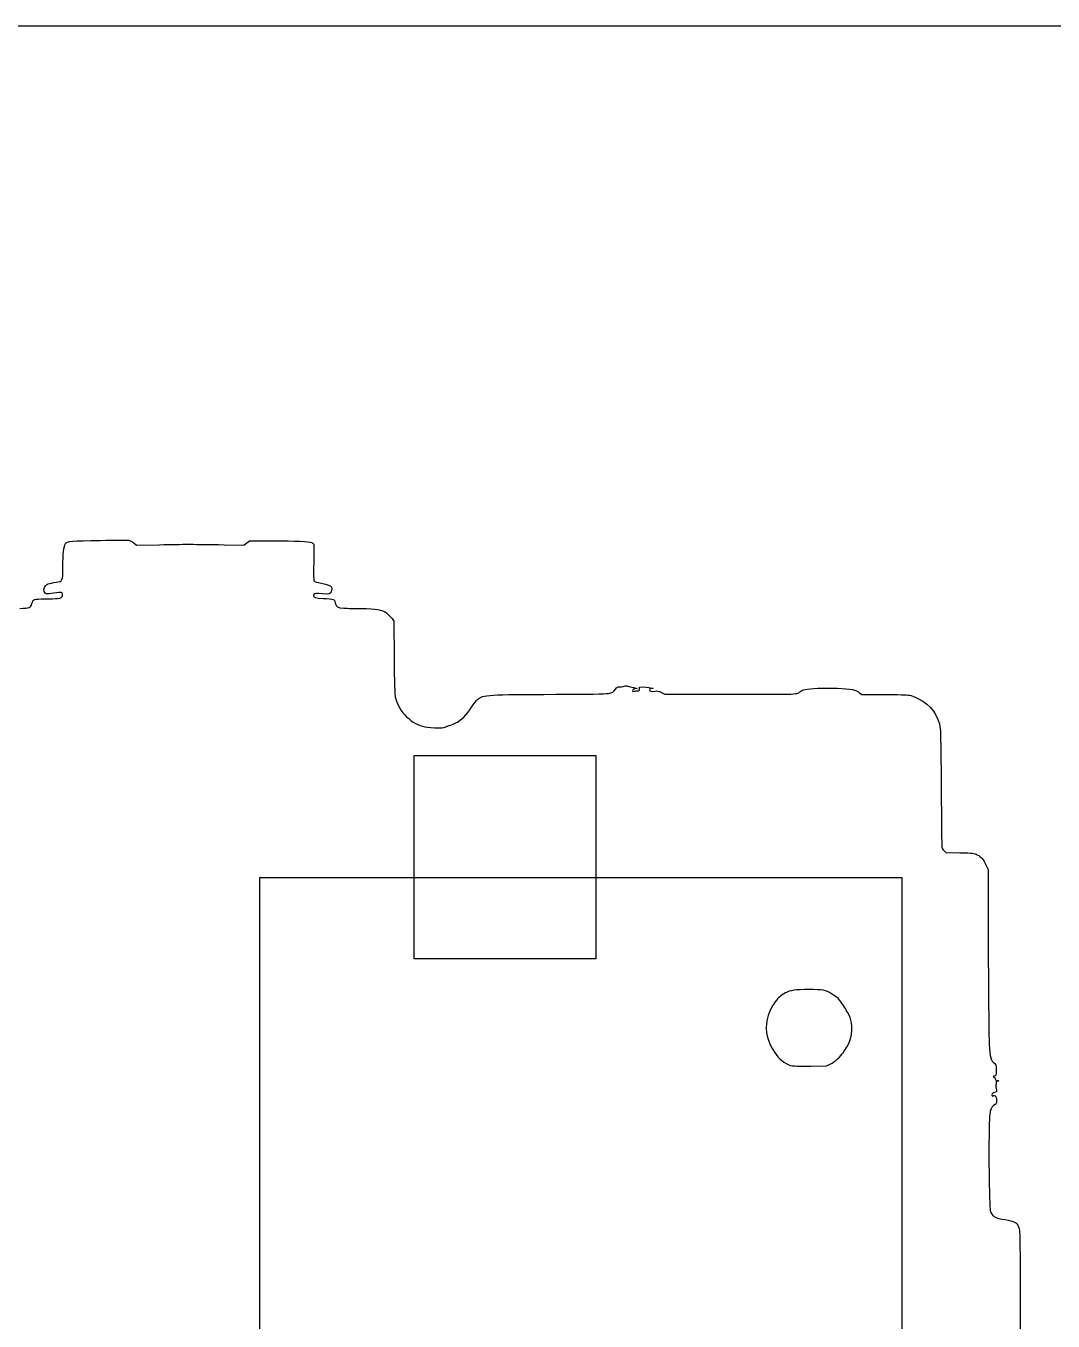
# Model space of a CAD drawing. Extents: x -171 to 832, y -60 to 309.
# Drawn here: x 262.2 to 406.8, y 126.5 to 308.9 of the extents above; entities that cross this region are included whole.
import ezdxf

# ---------------------------------------------------------------- set-up
doc = ezdxf.new("R2010")
doc.units = 0
for name, color, linetype in [('Background', 7, 'CONTINUOUS'), ('Battery_Placement', 7, 'CONTINUOUS'), ('Mobo_Pics_Outline', 7, 'CONTINUOUS'), ('Mobo_Solder_Points_and_boards_to_Avoid', 7, 'CONTINUOUS')]:
    doc.layers.add(name, color=color, linetype=linetype)

msp = doc.modelspace()

# ---------------------------------------------------------------- linework, layer by layer
at = {"layer": 'Background', "color": 1}
msp.add_lwpolyline([(-171.241464, 308.858128), (831.615667, 308.858128), (831.615667, -59.713274), (-171.241464, -59.713274)], close=True, dxfattribs=at)
at = {"layer": 'Battery_Placement', "color": 7}
msp.add_lwpolyline([(295.124967, 189.000003), (385.499968, 189.000003), (385.499968, 37.500021), (295.124967, 37.500021)], close=True, dxfattribs=at)
at = {"layer": 'Mobo_Pics_Outline', "color": 1}
for points in [[(277.396149, 236.070402), (277.767179, 235.759516), (281.00643, 235.830252)], [(290.109543, 235.821088), (292.904646, 235.765912), (293.29886, 236.073028), (293.693046, 236.380144), (296.854384, 236.376454)], [(313.703235, 225.491749), (313.99577, 225.085383), (314.048211, 219.928153)], [(347.752205, 215.714786), (348.263688, 215.609306), (347.944025, 215.542932)], [(348.604809, 215.52745), (348.604809, 215.793884), (349.116265, 215.813471)], [(350.334425, 215.638972), (350.334709, 215.63896)], [(351.666028, 215.030029), (352.169972, 214.770951), (361.432517, 214.772502)], [(379.560869, 214.999398), (379.88915, 214.737139), (383.000513, 214.739424)], [(391.449118, 192.768803), (391.70622, 192.522416), (393.682762, 192.478791)], [(397.399039, 190.66434), (397.645654, 190.114685), (397.646504, 187.439973)], [(372.71571, 162.440186), (374.920753, 162.460596), (375.443575, 162.720397)], [(398.982359, 160.342977), (398.982076, 160.342977)]]:
    msp.add_lwpolyline(points, dxfattribs=at)
for points in [[(267.42568, 232.799918), (267.414058, 234.39443), (267.558086, 235.688762), (267.780694, 235.993183)], [(267.780694, 235.993183), (268.019427, 236.319674), (268.667507, 236.378082), (272.699011, 236.436446)], [(272.699011, 236.436446), (274.834327, 236.467359), (276.681237, 236.467595), (276.803254, 236.43697)], [(276.803254, 236.43697), (276.925258, 236.406344), (277.192074, 236.241389), (277.396149, 236.070402)], [(281.00643, 235.830252), (284.514548, 235.90686), (285.831609, 235.905534), (290.109543, 235.821088)], [(296.854384, 236.376454), (300.26126, 236.372476), (302.098139, 236.289433), (302.459244, 236.123064)], [(302.459244, 236.123064), (302.584252, 236.065492), (302.707843, 235.936755), (302.733921, 235.836982)], [(302.733921, 235.836982), (302.759433, 235.737208), (302.759433, 234.581507), (302.731682, 233.268758)], [(267.293529, 230.945872), (267.414313, 231.178996), (267.435232, 231.472904), (267.42568, 232.799918)], [(302.731682, 233.268758), (302.691146, 231.328035), (302.703335, 230.85391), (302.798013, 230.731963)], [(264.932141, 229.011882), (264.691423, 229.229736), (264.706872, 229.817301), (264.959354, 230.044564)], [(264.959354, 230.044564), (265.064831, 230.139531), (265.195054, 230.24187), (265.248686, 230.271991)], [(265.248686, 230.271991), (265.326866, 230.315905), (266.987475, 230.668831), (267.115825, 230.668831)], [(267.115825, 230.668831), (267.134533, 230.668831), (267.214584, 230.793499), (267.293529, 230.945872)], [(302.798013, 230.731963), (302.875398, 230.631994), (303.206995, 230.525281), (303.792718, 230.411925)], [(303.792718, 230.411925), (304.718598, 230.232733), (305.113039, 230.078803), (305.243433, 229.845798)], [(305.243433, 229.845798), (305.327622, 229.695134), (305.220756, 229.173306), (305.068535, 228.985273)], [(263.067256, 227.535876), (263.243996, 228.199679), (263.235606, 228.196741), (264.956117, 228.196741)], [(266.118338, 229.008168), (265.148512, 228.870266), (265.088409, 228.870453), (264.932141, 229.011882)], [(264.956117, 228.196741), (266.53809, 228.196741), (267.193176, 228.28845), (267.316832, 228.527227)], [(267.246986, 229.117747), (267.188111, 229.137363), (266.68021, 229.088066), (266.118338, 229.008168)], [(267.316832, 228.527227), (267.417094, 228.72083), (267.375197, 229.07501), (267.246986, 229.117747)], [(303.437225, 228.955399), (302.930986, 229.018495), (302.699055, 228.931843), (302.702315, 228.68083)], [(302.702315, 228.68083), (302.70515, 228.391063), (302.860488, 228.344113), (304.04829, 228.271358)], [(305.068535, 228.985273), (304.972441, 228.867406), (304.249465, 228.854165), (303.437225, 228.955399)], [(304.04829, 228.271358), (304.705701, 228.231092), (305.33692, 228.16266), (305.450986, 228.11929)], [(305.450986, 228.11929), (305.596687, 228.063927), (305.68938, 227.930387), (305.76257, 227.671073)], [(261.365185, 226.864345), (262.724579, 226.882997), (262.913238, 226.957421), (263.067256, 227.535876)], [(305.76257, 227.671073), (305.947106, 227.016909), (306.004082, 226.981246), (306.983537, 226.907929)], [(306.983537, 226.907929), (307.464633, 226.871918), (308.572469, 226.8403), (309.445398, 226.837664)], [(309.445398, 226.837664), (311.568832, 226.831258), (312.352157, 226.697318), (312.962854, 226.236233)], [(312.962854, 226.236233), (313.209184, 226.050269), (313.54234, 225.715252), (313.703235, 225.491749)], [(314.048211, 219.928153), (314.082794, 216.532657), (314.134101, 214.625902), (314.198447, 214.346393)], [(344.161502, 214.885375), (344.733194, 214.991782), (345.000954, 215.14201), (345.213071, 215.475368)], [(345.213071, 215.475368), (345.416315, 215.79483), (345.483213, 215.830136), (345.87618, 215.824605)], [(345.87618, 215.824605), (346.064117, 215.821962), (346.320737, 215.85997), (346.44651, 215.909074)], [(346.44651, 215.909074), (346.605534, 215.971201), (346.761156, 215.971267), (346.957965, 215.90933)], [(346.957965, 215.90933), (347.113587, 215.860345), (347.470923, 215.772799), (347.752205, 215.714786)], [(347.944025, 215.542932), (347.703364, 215.492992), (347.624362, 215.434414), (347.624362, 215.306319)], [(347.624362, 215.306319), (347.624362, 215.161862), (347.659795, 215.145804), (347.858787, 215.200297)], [(347.858787, 215.200297), (347.987764, 215.235617), (348.208384, 215.263728), (348.349124, 215.262765)], [(348.349124, 215.262765), (348.579298, 215.261187), (348.605093, 215.287766), (348.604809, 215.52745)], [(349.116265, 215.813471), (349.605269, 215.832208), (350.340661, 215.677207), (350.117887, 215.602358)], [(350.117887, 215.602358), (350.059209, 215.582657), (350.011304, 215.493765), (350.011304, 215.404797)], [(350.011304, 215.404797), (350.011304, 215.193727), (350.314129, 215.119931), (350.790378, 215.21495)], [(350.386016, 215.587472), (350.286803, 215.591554), (350.266677, 215.611765), (350.334425, 215.638972)], [(350.334709, 215.63896), (350.39622, 215.663593), (350.469638, 215.66056), (350.497984, 215.632242)], [(350.497984, 215.632242), (350.526331, 215.603924), (350.475307, 215.58377), (350.386016, 215.587472)], [(350.790378, 215.21495), (351.118403, 215.280393), (351.221329, 215.258654), (351.666028, 215.030029)], [(361.432517, 214.772502), (371.531594, 214.77419), (370.648857, 214.735226), (371.302696, 215.208198)], [(371.302696, 215.208198), (371.676671, 215.478714), (372.438624, 215.586488), (374.348324, 215.638978)], [(374.348324, 215.638978), (376.294734, 215.692476), (378.171638, 215.580961), (378.871909, 215.370205)], [(378.871909, 215.370205), (379.070334, 215.310502), (379.380331, 215.143641), (379.560869, 214.999398)], [(314.198447, 214.346393), (314.252306, 214.112901), (314.466605, 213.575868), (314.674639, 213.152985)], [(324.962872, 212.952719), (325.258214, 213.424518), (325.649735, 213.938853), (325.832967, 214.095686)], [(325.832967, 214.095686), (326.53474, 214.69638), (327.322942, 214.745018), (336.798425, 214.772344)], [(336.798425, 214.772344), (341.319742, 214.785383), (343.831436, 214.82394), (344.161502, 214.885375)], [(383.000513, 214.739424), (384.917698, 214.74083), (386.291849, 214.705955), (386.580756, 214.648556)], [(386.580756, 214.648556), (386.838709, 214.597323), (387.408756, 214.373743), (387.847729, 214.151716)], [(387.847729, 214.151716), (389.616661, 213.257004), (390.691276, 211.780463), (390.927061, 209.920647)], [(314.674639, 213.152985), (315.123477, 212.240736), (315.831402, 211.460298), (316.747701, 210.867545)], [(322.630157, 210.688556), (323.503852, 211.114486), (324.289644, 211.87719), (324.962872, 212.952719)], [(316.747701, 210.867545), (317.642202, 210.288903), (318.276312, 210.116731), (319.712117, 210.06265)], [(319.712117, 210.06265), (320.806828, 210.021417), (320.946094, 210.033232), (321.321288, 210.199198)], [(321.321288, 210.199198), (321.547209, 210.299125), (321.792094, 210.380884), (321.86554, 210.380884)], [(321.86554, 210.380884), (321.938957, 210.380884), (322.283055, 210.519337), (322.630157, 210.688556)], [(390.927061, 209.920647), (390.970148, 209.580313), (391.027975, 205.737457), (391.055471, 201.38097)], [(391.055471, 201.38097), (391.083817, 197.024482), (391.12492, 193.359986), (391.148731, 193.237642)], [(391.148731, 193.237642), (391.171408, 193.115299), (391.307754, 192.904325), (391.449118, 192.768803)], [(393.682762, 192.478791), (395.634614, 192.435704), (395.665257, 192.432189), (396.138416, 192.196998)], [(396.138416, 192.196998), (396.681704, 191.926913), (397.013584, 191.523419), (397.399039, 190.66434)], [(397.646504, 187.439973), (397.648035, 181.978299), (397.74515, 167.997566), (397.793339, 166.267429)], [(372.428617, 173.211395), (370.55262, 173.21423), (369.79302, 173.104132), (369.128835, 172.732703)], [(375.61269, 172.616831), (374.786844, 173.128011), (374.35646, 173.208382), (372.428617, 173.211395)], [(367.688806, 171.498419), (367.124003, 170.764396), (366.73492, 169.856203), (366.531562, 168.797035)], [(369.128835, 172.732703), (368.422838, 172.337882), (368.164148, 172.116167), (367.688806, 171.498419)], [(376.435077, 172.08282), (376.364778, 172.14008), (375.994687, 172.380393), (375.61269, 172.616831)], [(377.565817, 170.529557), (377.25412, 171.075623), (376.64589, 171.911151), (376.435077, 172.08282)], [(378.03583, 169.719744), (377.937751, 169.883841), (377.7264, 170.248255), (377.565817, 170.529557)], [(377.852995, 165.262748), (378.596466, 166.423204), (378.687005, 168.628876), (378.03583, 169.719744)], [(366.531562, 168.797035), (366.380192, 168.008661), (366.369704, 167.802914), (366.452476, 167.257925)], [(366.452476, 167.257925), (366.810406, 164.902414), (368.50337, 162.697946), (370.127112, 162.473012)], [(397.793339, 166.267429), (397.855134, 164.060759), (397.988929, 163.316282), (398.380365, 163.003975)], [(375.443575, 162.720397), (376.103792, 163.048629), (376.928079, 163.784432), (377.289496, 164.368134)], [(377.289496, 164.368134), (377.44285, 164.615683), (377.696353, 165.018271), (377.852995, 165.262748)], [(370.127112, 162.473012), (370.338009, 162.443786), (371.502964, 162.429018), (372.71571, 162.440186)], [(398.380365, 163.003975), (398.75434, 162.705535), (398.825348, 162.511965), (398.805987, 161.843712)], [(398.504891, 161.024953), (398.411065, 161.024953), (398.358624, 160.985976), (398.38782, 160.938326)], [(398.38782, 160.938326), (398.417301, 160.890676), (398.477112, 160.873753), (398.520765, 160.900739)], [(398.805987, 161.843712), (398.786145, 161.126827), (398.747594, 161.024953), (398.504891, 161.024953)], [(398.520765, 160.900739), (398.564419, 160.927668), (398.600135, 160.879195), (398.600135, 160.79322)], [(398.600135, 160.79322), (398.600135, 160.707132), (398.659663, 160.551794), (398.73223, 160.448063)], [(398.73223, 160.448063), (398.837679, 160.297571), (398.84675, 160.195382), (398.776734, 159.942379)], [(398.550813, 158.708217), (398.274435, 158.675363), (398.122696, 158.466506), (398.213887, 158.244817)], [(398.785238, 159.308606), (398.90571, 158.906469), (398.841931, 158.742819), (398.550813, 158.708217)], [(398.776734, 159.942379), (398.715222, 159.719434), (398.71749, 159.531284), (398.785238, 159.308606)], [(398.982076, 160.342977), (398.953162, 160.389862), (398.970737, 160.428214), (399.019776, 160.428214)], [(399.072501, 160.257739), (399.052658, 160.257739), (399.011272, 160.296092), (398.982359, 160.342977)], [(399.019776, 160.428214), (399.069383, 160.428214), (399.110202, 160.389862), (399.110202, 160.342977)], [(399.110202, 160.342977), (399.110202, 160.296092), (399.093194, 160.257739), (399.072501, 160.257739)], [(398.635852, 157.015573), (398.369962, 156.914546), (398.10685, 156.543129), (397.966847, 156.07169)], [(398.213887, 158.244817), (398.257257, 158.139283), (398.29354, 158.12066), (398.319902, 158.190619)], [(398.319902, 158.190619), (398.38028, 158.352619), (398.669414, 158.317838), (398.766246, 158.136902)], [(398.835411, 157.530878), (398.821238, 157.161742), (398.787506, 157.07317), (398.635852, 157.015573)], [(398.766246, 158.136902), (398.813301, 158.048745), (398.844482, 157.776041), (398.835411, 157.530878)], [(397.966847, 156.07169), (397.787414, 155.467423), (397.715131, 150.46888), (397.819446, 145.882414)], [(397.819446, 145.882414), (397.893713, 142.619049), (397.924328, 142.081852), (398.050186, 141.83335)], [(398.050186, 141.83335), (398.393943, 141.155186), (398.610539, 141.046058), (400.059836, 140.820778)], [(400.059836, 140.820778), (401.36349, 140.618129), (401.660901, 140.46018), (401.944054, 139.820071)], [(401.944054, 139.820071), (402.097975, 139.471767), (402.115833, 139.197529), (402.148432, 136.656814)], [(402.148432, 136.656814), (402.168274, 135.12678), (402.18103, 131.78433), (402.176778, 129.229157)], [(402.176778, 129.229157), (402.173943, 126.673985), (402.171109, 124.525848), (402.173943, 124.455523)]]:
    msp.add_open_spline(points, degree=3, dxfattribs=at)
at = {"layer": 'Mobo_Solder_Points_and_boards_to_Avoid', "color": 1}
msp.add_lwpolyline([(316.872227, 206.16582), (342.460653, 206.16582), (342.460653, 177.527996), (316.872227, 177.527996)], close=True, dxfattribs=at)

doc.saveas('drawing.dxf')
